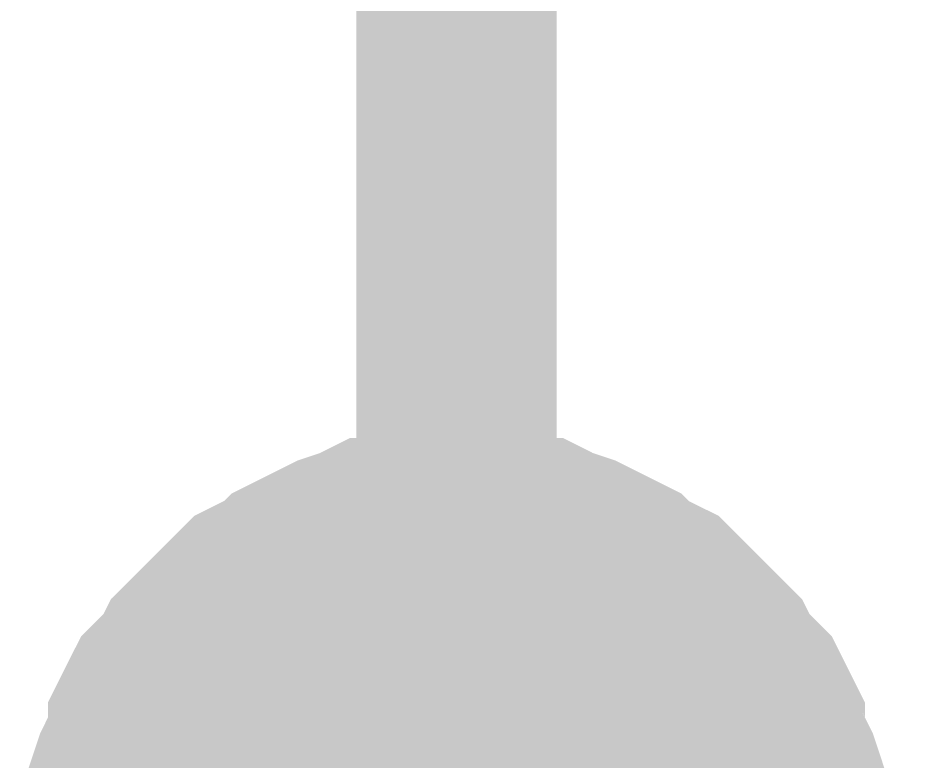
# Model space of a CAD drawing. Header units: inches. Extents: x 0 to 432, y 0 to 280.
# Drawn here: x 98.411 to 99.746, y 137.323 to 138.434 of the extents above; entities that cross this region are included whole.
import ezdxf

# ---------------------------------------------------------------- set-up
doc = ezdxf.new("R2010")
doc.units = ezdxf.units.IN
doc.layers.add('Sheet', color=255, linetype='Continuous')

msp = doc.modelspace()

# ---------------------------------------------------------------- linework, layer by layer
at = {"layer": 'Sheet'}
for points in [[(99.0665, 135.1182, 0.2997, 0.2997, 0), (99.0665, 137.1508, 0.2997, 0.2997, 0), (99.0665, 147.3139, 0.2997, 0.2997, 0), (99.0665, 167.6288, 0.2997, 0.2997, 0), (101.6046, 167.6288, 0.2997, 0.2997, 0)], [(98.5611, 137.1733, 0.2997, 0.2997, 0), (98.5611, 137.207, 0.2997, 0.2997, 0), (98.5723, 137.2294, 0.2997, 0.2997, 0), (98.5723, 137.2519, 0.2997, 0.2997, 0), (98.5723, 137.2743, 0.2997, 0.2997, 0), (98.5836, 137.308, 0.2997, 0.2997, 0), (98.5948, 137.3305, 0.2997, 0.2997, 0), (98.606, 137.353, 0.2997, 0.2997, 0), (98.606, 137.3754, 0.2997, 0.2997, 0), (98.6172, 137.3979, 0.2997, 0.2997, 0), (98.6285, 137.4203, 0.2997, 0.2997, 0), (98.6509, 137.4428, 0.2997, 0.2997, 0), (98.6622, 137.454, 0.2997, 0.2997, 0), (98.6734, 137.4765, 0.2997, 0.2997, 0), (98.6959, 137.4989, 0.2997, 0.2997, 0), (98.7071, 137.5102, 0.2997, 0.2997, 0), (98.7296, 137.5326, 0.2997, 0.2997, 0), (98.7408, 137.5439, 0.2997, 0.2997, 0), (98.7632, 137.5663, 0.2997, 0.2997, 0), (98.7857, 137.5775, 0.2997, 0.2997, 0), (98.8082, 137.5888, 0.2997, 0.2997, 0), (98.8194, 137.6, 0.2997, 0.2997, 0), (98.8419, 137.6112, 0.2997, 0.2997, 0), (98.8643, 137.6225, 0.2997, 0.2997, 0), (98.8868, 137.6337, 0.2997, 0.2997, 0), (98.9205, 137.6449, 0.2997, 0.2997, 0), (98.9429, 137.6562, 0.2997, 0.2997, 0), (98.9654, 137.6562, 0.2997, 0.2997, 0), (98.9879, 137.6562, 0.2997, 0.2997, 0), (99.0103, 137.6674, 0.2997, 0.2997, 0), (99.044, 137.6674, 0.2997, 0.2997, 0), (99.0665, 137.6674, 0.2997, 0.2997, 0)], [(98.5611, 137.1733, 0.2997, 0.2997, 0), (98.5611, 137.207, 0.2997, 0.2997, 0), (98.5723, 137.2294, 0.2997, 0.2997, 0), (98.5723, 137.2519, 0.2997, 0.2997, 0), (98.5723, 137.2743, 0.2997, 0.2997, 0), (98.5836, 137.308, 0.2997, 0.2997, 0), (98.5948, 137.3305, 0.2997, 0.2997, 0), (98.606, 137.353, 0.2997, 0.2997, 0), (98.606, 137.3754, 0.2997, 0.2997, 0), (98.6172, 137.3979, 0.2997, 0.2997, 0), (98.6285, 137.4203, 0.2997, 0.2997, 0), (98.6509, 137.4428, 0.2997, 0.2997, 0), (98.6622, 137.454, 0.2997, 0.2997, 0), (98.6734, 137.4765, 0.2997, 0.2997, 0), (98.6959, 137.4989, 0.2997, 0.2997, 0), (98.7071, 137.5102, 0.2997, 0.2997, 0), (98.7296, 137.5326, 0.2997, 0.2997, 0), (98.7408, 137.5439, 0.2997, 0.2997, 0), (98.7632, 137.5663, 0.2997, 0.2997, 0), (98.7857, 137.5775, 0.2997, 0.2997, 0), (98.8082, 137.5888, 0.2997, 0.2997, 0), (98.8194, 137.6, 0.2997, 0.2997, 0), (98.8419, 137.6112, 0.2997, 0.2997, 0), (98.8643, 137.6225, 0.2997, 0.2997, 0), (98.8868, 137.6337, 0.2997, 0.2997, 0), (98.9205, 137.6449, 0.2997, 0.2997, 0), (98.9429, 137.6562, 0.2997, 0.2997, 0), (98.9654, 137.6562, 0.2997, 0.2997, 0), (98.9879, 137.6562, 0.2997, 0.2997, 0), (99.0103, 137.6674, 0.2997, 0.2997, 0), (99.044, 137.6674, 0.2997, 0.2997, 0), (99.0665, 137.6674, 0.2997, 0.2997, 0)], [(98.5611, 137.1733, 0.2997, 0.2997, 0), (98.5611, 137.207, 0.2997, 0.2997, 0), (98.5723, 137.2294, 0.2997, 0.2997, 0), (98.5723, 137.2519, 0.2997, 0.2997, 0), (98.5723, 137.2743, 0.2997, 0.2997, 0), (98.5836, 137.308, 0.2997, 0.2997, 0), (98.5948, 137.3305, 0.2997, 0.2997, 0), (98.606, 137.353, 0.2997, 0.2997, 0), (98.606, 137.3754, 0.2997, 0.2997, 0), (98.6172, 137.3979, 0.2997, 0.2997, 0), (98.6285, 137.4203, 0.2997, 0.2997, 0), (98.6509, 137.4428, 0.2997, 0.2997, 0), (98.6622, 137.454, 0.2997, 0.2997, 0), (98.6734, 137.4765, 0.2997, 0.2997, 0), (98.6959, 137.4989, 0.2997, 0.2997, 0), (98.7071, 137.5102, 0.2997, 0.2997, 0), (98.7296, 137.5326, 0.2997, 0.2997, 0), (98.7408, 137.5439, 0.2997, 0.2997, 0), (98.7632, 137.5663, 0.2997, 0.2997, 0), (98.7857, 137.5775, 0.2997, 0.2997, 0), (98.8082, 137.5888, 0.2997, 0.2997, 0), (98.8194, 137.6, 0.2997, 0.2997, 0), (98.8419, 137.6112, 0.2997, 0.2997, 0), (98.8643, 137.6225, 0.2997, 0.2997, 0), (98.8868, 137.6337, 0.2997, 0.2997, 0), (98.9205, 137.6449, 0.2997, 0.2997, 0), (98.9429, 137.6562, 0.2997, 0.2997, 0), (98.9654, 137.6562, 0.2997, 0.2997, 0), (98.9879, 137.6562, 0.2997, 0.2997, 0), (99.0103, 137.6674, 0.2997, 0.2997, 0), (99.044, 137.6674, 0.2997, 0.2997, 0), (99.0665, 137.6674, 0.2997, 0.2997, 0)], [(98.5611, 137.1733, 0.2997, 0.2997, 0), (98.5611, 137.207, 0.2997, 0.2997, 0), (98.5723, 137.2294, 0.2997, 0.2997, 0), (98.5723, 137.2519, 0.2997, 0.2997, 0), (98.5723, 137.2743, 0.2997, 0.2997, 0), (98.5836, 137.308, 0.2997, 0.2997, 0), (98.5948, 137.3305, 0.2997, 0.2997, 0), (98.606, 137.353, 0.2997, 0.2997, 0), (98.606, 137.3754, 0.2997, 0.2997, 0), (98.6172, 137.3979, 0.2997, 0.2997, 0), (98.6285, 137.4203, 0.2997, 0.2997, 0), (98.6509, 137.4428, 0.2997, 0.2997, 0), (98.6622, 137.454, 0.2997, 0.2997, 0), (98.6734, 137.4765, 0.2997, 0.2997, 0), (98.6959, 137.4989, 0.2997, 0.2997, 0), (98.7071, 137.5102, 0.2997, 0.2997, 0), (98.7296, 137.5326, 0.2997, 0.2997, 0), (98.7408, 137.5439, 0.2997, 0.2997, 0), (98.7632, 137.5663, 0.2997, 0.2997, 0), (98.7857, 137.5775, 0.2997, 0.2997, 0), (98.8082, 137.5888, 0.2997, 0.2997, 0), (98.8194, 137.6, 0.2997, 0.2997, 0), (98.8419, 137.6112, 0.2997, 0.2997, 0), (98.8643, 137.6225, 0.2997, 0.2997, 0), (98.8868, 137.6337, 0.2997, 0.2997, 0), (98.9205, 137.6449, 0.2997, 0.2997, 0), (98.9429, 137.6562, 0.2997, 0.2997, 0), (98.9654, 137.6562, 0.2997, 0.2997, 0), (98.9879, 137.6562, 0.2997, 0.2997, 0), (99.0103, 137.6674, 0.2997, 0.2997, 0), (99.044, 137.6674, 0.2997, 0.2997, 0), (99.0665, 137.6674, 0.2997, 0.2997, 0)], [(99.0665, 137.6674, 0.2997, 0.2997, 0), (99.0665, 137.6674, 0.2997, 0.2997, 0)], [(99.0665, 137.6674, 0.2997, 0.2997, 0), (99.0889, 137.6674, 0.2997, 0.2997, 0), (99.1226, 137.6674, 0.2997, 0.2997, 0), (99.1451, 137.6562, 0.2997, 0.2997, 0), (99.1676, 137.6562, 0.2997, 0.2997, 0), (99.19, 137.6562, 0.2997, 0.2997, 0), (99.2125, 137.6449, 0.2997, 0.2997, 0), (99.2462, 137.6337, 0.2997, 0.2997, 0), (99.2686, 137.6225, 0.2997, 0.2997, 0), (99.2911, 137.6112, 0.2997, 0.2997, 0), (99.3136, 137.6, 0.2997, 0.2997, 0), (99.3248, 137.5888, 0.2997, 0.2997, 0), (99.3472, 137.5775, 0.2997, 0.2997, 0), (99.3697, 137.5663, 0.2997, 0.2997, 0), (99.3922, 137.5439, 0.2997, 0.2997, 0), (99.4034, 137.5326, 0.2997, 0.2997, 0), (99.4259, 137.5102, 0.2997, 0.2997, 0), (99.4371, 137.4989, 0.2997, 0.2997, 0), (99.4596, 137.4765, 0.2997, 0.2997, 0), (99.4708, 137.454, 0.2997, 0.2997, 0), (99.482, 137.4428, 0.2997, 0.2997, 0), (99.5045, 137.4203, 0.2997, 0.2997, 0), (99.5157, 137.3979, 0.2997, 0.2997, 0), (99.5269, 137.3754, 0.2997, 0.2997, 0), (99.5269, 137.353, 0.2997, 0.2997, 0), (99.5382, 137.3305, 0.2997, 0.2997, 0), (99.5494, 137.308, 0.2997, 0.2997, 0), (99.5606, 137.2743, 0.2997, 0.2997, 0), (99.5606, 137.2519, 0.2997, 0.2997, 0), (99.5606, 137.2294, 0.2997, 0.2997, 0), (99.5719, 137.207, 0.2997, 0.2997, 0), (99.5719, 137.1733, 0.2997, 0.2997, 0)], [(99.0665, 137.6674, 0.2997, 0.2997, 0), (99.0665, 137.6674, 0.2997, 0.2997, 0)], [(99.0665, 137.6674, 0.2997, 0.2997, 0), (99.0889, 137.6674, 0.2997, 0.2997, 0), (99.1226, 137.6674, 0.2997, 0.2997, 0), (99.1451, 137.6562, 0.2997, 0.2997, 0), (99.1676, 137.6562, 0.2997, 0.2997, 0), (99.19, 137.6562, 0.2997, 0.2997, 0), (99.2125, 137.6449, 0.2997, 0.2997, 0), (99.2462, 137.6337, 0.2997, 0.2997, 0), (99.2686, 137.6225, 0.2997, 0.2997, 0), (99.2911, 137.6112, 0.2997, 0.2997, 0), (99.3136, 137.6, 0.2997, 0.2997, 0), (99.3248, 137.5888, 0.2997, 0.2997, 0), (99.3472, 137.5775, 0.2997, 0.2997, 0), (99.3697, 137.5663, 0.2997, 0.2997, 0), (99.3922, 137.5439, 0.2997, 0.2997, 0), (99.4034, 137.5326, 0.2997, 0.2997, 0), (99.4259, 137.5102, 0.2997, 0.2997, 0), (99.4371, 137.4989, 0.2997, 0.2997, 0), (99.4596, 137.4765, 0.2997, 0.2997, 0), (99.4708, 137.454, 0.2997, 0.2997, 0), (99.482, 137.4428, 0.2997, 0.2997, 0), (99.5045, 137.4203, 0.2997, 0.2997, 0), (99.5157, 137.3979, 0.2997, 0.2997, 0), (99.5269, 137.3754, 0.2997, 0.2997, 0), (99.5269, 137.353, 0.2997, 0.2997, 0), (99.5382, 137.3305, 0.2997, 0.2997, 0), (99.5494, 137.308, 0.2997, 0.2997, 0), (99.5606, 137.2743, 0.2997, 0.2997, 0), (99.5606, 137.2519, 0.2997, 0.2997, 0), (99.5606, 137.2294, 0.2997, 0.2997, 0), (99.5719, 137.207, 0.2997, 0.2997, 0), (99.5719, 137.1733, 0.2997, 0.2997, 0)], [(99.0665, 137.6674, 0.2997, 0.2997, 0), (99.0665, 137.6674, 0.2997, 0.2997, 0)], [(99.0665, 137.6674, 0.2997, 0.2997, 0), (99.0889, 137.6674, 0.2997, 0.2997, 0), (99.1226, 137.6674, 0.2997, 0.2997, 0), (99.1451, 137.6562, 0.2997, 0.2997, 0), (99.1676, 137.6562, 0.2997, 0.2997, 0), (99.19, 137.6562, 0.2997, 0.2997, 0), (99.2125, 137.6449, 0.2997, 0.2997, 0), (99.2462, 137.6337, 0.2997, 0.2997, 0), (99.2686, 137.6225, 0.2997, 0.2997, 0), (99.2911, 137.6112, 0.2997, 0.2997, 0), (99.3136, 137.6, 0.2997, 0.2997, 0), (99.3248, 137.5888, 0.2997, 0.2997, 0), (99.3472, 137.5775, 0.2997, 0.2997, 0), (99.3697, 137.5663, 0.2997, 0.2997, 0), (99.3922, 137.5439, 0.2997, 0.2997, 0), (99.4034, 137.5326, 0.2997, 0.2997, 0), (99.4259, 137.5102, 0.2997, 0.2997, 0), (99.4371, 137.4989, 0.2997, 0.2997, 0), (99.4596, 137.4765, 0.2997, 0.2997, 0), (99.4708, 137.454, 0.2997, 0.2997, 0), (99.482, 137.4428, 0.2997, 0.2997, 0), (99.5045, 137.4203, 0.2997, 0.2997, 0), (99.5157, 137.3979, 0.2997, 0.2997, 0), (99.5269, 137.3754, 0.2997, 0.2997, 0), (99.5269, 137.353, 0.2997, 0.2997, 0), (99.5382, 137.3305, 0.2997, 0.2997, 0), (99.5494, 137.308, 0.2997, 0.2997, 0), (99.5606, 137.2743, 0.2997, 0.2997, 0), (99.5606, 137.2519, 0.2997, 0.2997, 0), (99.5606, 137.2294, 0.2997, 0.2997, 0), (99.5719, 137.207, 0.2997, 0.2997, 0), (99.5719, 137.1733, 0.2997, 0.2997, 0)], [(99.0665, 137.6674, 0.2997, 0.2997, 0), (99.0665, 137.6674, 0.2997, 0.2997, 0)], [(99.0665, 137.6674, 0.2997, 0.2997, 0), (99.0889, 137.6674, 0.2997, 0.2997, 0), (99.1226, 137.6674, 0.2997, 0.2997, 0), (99.1451, 137.6562, 0.2997, 0.2997, 0), (99.1676, 137.6562, 0.2997, 0.2997, 0), (99.19, 137.6562, 0.2997, 0.2997, 0), (99.2125, 137.6449, 0.2997, 0.2997, 0), (99.2462, 137.6337, 0.2997, 0.2997, 0), (99.2686, 137.6225, 0.2997, 0.2997, 0), (99.2911, 137.6112, 0.2997, 0.2997, 0), (99.3136, 137.6, 0.2997, 0.2997, 0), (99.3248, 137.5888, 0.2997, 0.2997, 0), (99.3472, 137.5775, 0.2997, 0.2997, 0), (99.3697, 137.5663, 0.2997, 0.2997, 0), (99.3922, 137.5439, 0.2997, 0.2997, 0), (99.4034, 137.5326, 0.2997, 0.2997, 0), (99.4259, 137.5102, 0.2997, 0.2997, 0), (99.4371, 137.4989, 0.2997, 0.2997, 0), (99.4596, 137.4765, 0.2997, 0.2997, 0), (99.4708, 137.454, 0.2997, 0.2997, 0), (99.482, 137.4428, 0.2997, 0.2997, 0), (99.5045, 137.4203, 0.2997, 0.2997, 0), (99.5157, 137.3979, 0.2997, 0.2997, 0), (99.5269, 137.3754, 0.2997, 0.2997, 0), (99.5269, 137.353, 0.2997, 0.2997, 0), (99.5382, 137.3305, 0.2997, 0.2997, 0), (99.5494, 137.308, 0.2997, 0.2997, 0), (99.5606, 137.2743, 0.2997, 0.2997, 0), (99.5606, 137.2519, 0.2997, 0.2997, 0), (99.5606, 137.2294, 0.2997, 0.2997, 0), (99.5719, 137.207, 0.2997, 0.2997, 0), (99.5719, 137.1733, 0.2997, 0.2997, 0)], [(98.5723, 137.2519, 0.0991, 0.0991, 0), (98.5723, 137.2743, 0.0991, 0.0991, 0), (98.5836, 137.308, 0.0991, 0.0991, 0), (98.5948, 137.3305, 0.0991, 0.0991, 0), (98.606, 137.353, 0.0991, 0.0991, 0), (98.606, 137.3754, 0.0991, 0.0991, 0), (98.6172, 137.3979, 0.0991, 0.0991, 0), (98.6285, 137.4203, 0.0991, 0.0991, 0), (98.6509, 137.4428, 0.0991, 0.0991, 0), (98.6622, 137.454, 0.0991, 0.0991, 0), (98.6734, 137.4765, 0.0991, 0.0991, 0), (98.6959, 137.4989, 0.0991, 0.0991, 0), (98.7071, 137.5102, 0.0991, 0.0991, 0), (98.7296, 137.5326, 0.0991, 0.0991, 0), (98.7408, 137.5439, 0.0991, 0.0991, 0), (98.7632, 137.5663, 0.0991, 0.0991, 0), (98.7857, 137.5775, 0.0991, 0.0991, 0), (98.8082, 137.5888, 0.0991, 0.0991, 0), (98.8194, 137.6, 0.0991, 0.0991, 0), (98.8419, 137.6112, 0.0991, 0.0991, 0), (98.8643, 137.6225, 0.0991, 0.0991, 0), (98.8868, 137.6337, 0.0991, 0.0991, 0), (98.9205, 137.6449, 0.0991, 0.0991, 0), (98.9429, 137.6562, 0.0991, 0.0991, 0), (98.9654, 137.6562, 0.0991, 0.0991, 0), (98.9879, 137.6562, 0.0991, 0.0991, 0), (99.0103, 137.6674, 0.0991, 0.0991, 0), (99.044, 137.6674, 0.0991, 0.0991, 0), (99.0665, 137.6674, 0.0991, 0.0991, 0)], [(98.5723, 137.2519, 0.0991, 0.0991, 0), (98.5723, 137.2743, 0.0991, 0.0991, 0), (98.5836, 137.308, 0.0991, 0.0991, 0), (98.5948, 137.3305, 0.0991, 0.0991, 0), (98.606, 137.353, 0.0991, 0.0991, 0), (98.606, 137.3754, 0.0991, 0.0991, 0), (98.6172, 137.3979, 0.0991, 0.0991, 0), (98.6285, 137.4203, 0.0991, 0.0991, 0), (98.6509, 137.4428, 0.0991, 0.0991, 0), (98.6622, 137.454, 0.0991, 0.0991, 0), (98.6734, 137.4765, 0.0991, 0.0991, 0), (98.6959, 137.4989, 0.0991, 0.0991, 0), (98.7071, 137.5102, 0.0991, 0.0991, 0), (98.7296, 137.5326, 0.0991, 0.0991, 0), (98.7408, 137.5439, 0.0991, 0.0991, 0), (98.7632, 137.5663, 0.0991, 0.0991, 0), (98.7857, 137.5775, 0.0991, 0.0991, 0), (98.8082, 137.5888, 0.0991, 0.0991, 0), (98.8194, 137.6, 0.0991, 0.0991, 0), (98.8419, 137.6112, 0.0991, 0.0991, 0), (98.8643, 137.6225, 0.0991, 0.0991, 0), (98.8868, 137.6337, 0.0991, 0.0991, 0), (98.9205, 137.6449, 0.0991, 0.0991, 0), (98.9429, 137.6562, 0.0991, 0.0991, 0), (98.9654, 137.6562, 0.0991, 0.0991, 0), (98.9879, 137.6562, 0.0991, 0.0991, 0), (99.0103, 137.6674, 0.0991, 0.0991, 0), (99.044, 137.6674, 0.0991, 0.0991, 0), (99.0665, 137.6674, 0.0991, 0.0991, 0)], [(98.5723, 137.2519, 0.0991, 0.0991, 0), (98.5723, 137.2743, 0.0991, 0.0991, 0), (98.5836, 137.308, 0.0991, 0.0991, 0), (98.5948, 137.3305, 0.0991, 0.0991, 0), (98.606, 137.353, 0.0991, 0.0991, 0), (98.606, 137.3754, 0.0991, 0.0991, 0), (98.6172, 137.3979, 0.0991, 0.0991, 0), (98.6285, 137.4203, 0.0991, 0.0991, 0), (98.6509, 137.4428, 0.0991, 0.0991, 0), (98.6622, 137.454, 0.0991, 0.0991, 0), (98.6734, 137.4765, 0.0991, 0.0991, 0), (98.6959, 137.4989, 0.0991, 0.0991, 0), (98.7071, 137.5102, 0.0991, 0.0991, 0), (98.7296, 137.5326, 0.0991, 0.0991, 0), (98.7408, 137.5439, 0.0991, 0.0991, 0), (98.7632, 137.5663, 0.0991, 0.0991, 0), (98.7857, 137.5775, 0.0991, 0.0991, 0), (98.8082, 137.5888, 0.0991, 0.0991, 0), (98.8194, 137.6, 0.0991, 0.0991, 0), (98.8419, 137.6112, 0.0991, 0.0991, 0), (98.8643, 137.6225, 0.0991, 0.0991, 0), (98.8868, 137.6337, 0.0991, 0.0991, 0), (98.9205, 137.6449, 0.0991, 0.0991, 0), (98.9429, 137.6562, 0.0991, 0.0991, 0), (98.9654, 137.6562, 0.0991, 0.0991, 0), (98.9879, 137.6562, 0.0991, 0.0991, 0), (99.0103, 137.6674, 0.0991, 0.0991, 0), (99.044, 137.6674, 0.0991, 0.0991, 0), (99.0665, 137.6674, 0.0991, 0.0991, 0)], [(98.5723, 137.2519, 0.0991, 0.0991, 0), (98.5723, 137.2743, 0.0991, 0.0991, 0), (98.5836, 137.308, 0.0991, 0.0991, 0), (98.5948, 137.3305, 0.0991, 0.0991, 0), (98.606, 137.353, 0.0991, 0.0991, 0), (98.606, 137.3754, 0.0991, 0.0991, 0), (98.6172, 137.3979, 0.0991, 0.0991, 0), (98.6285, 137.4203, 0.0991, 0.0991, 0), (98.6509, 137.4428, 0.0991, 0.0991, 0), (98.6622, 137.454, 0.0991, 0.0991, 0), (98.6734, 137.4765, 0.0991, 0.0991, 0), (98.6959, 137.4989, 0.0991, 0.0991, 0), (98.7071, 137.5102, 0.0991, 0.0991, 0), (98.7296, 137.5326, 0.0991, 0.0991, 0), (98.7408, 137.5439, 0.0991, 0.0991, 0), (98.7632, 137.5663, 0.0991, 0.0991, 0), (98.7857, 137.5775, 0.0991, 0.0991, 0), (98.8082, 137.5888, 0.0991, 0.0991, 0), (98.8194, 137.6, 0.0991, 0.0991, 0), (98.8419, 137.6112, 0.0991, 0.0991, 0), (98.8643, 137.6225, 0.0991, 0.0991, 0), (98.8868, 137.6337, 0.0991, 0.0991, 0), (98.9205, 137.6449, 0.0991, 0.0991, 0), (98.9429, 137.6562, 0.0991, 0.0991, 0), (98.9654, 137.6562, 0.0991, 0.0991, 0), (98.9879, 137.6562, 0.0991, 0.0991, 0), (99.0103, 137.6674, 0.0991, 0.0991, 0), (99.044, 137.6674, 0.0991, 0.0991, 0), (99.0665, 137.6674, 0.0991, 0.0991, 0)], [(99.0665, 137.6674, 0.0991, 0.0991, 0), (99.0665, 137.6674, 0.0991, 0.0991, 0)], [(99.0665, 137.6674, 0.0991, 0.0991, 0), (99.0889, 137.6674, 0.0991, 0.0991, 0), (99.1226, 137.6674, 0.0991, 0.0991, 0), (99.1451, 137.6562, 0.0991, 0.0991, 0), (99.1676, 137.6562, 0.0991, 0.0991, 0), (99.19, 137.6562, 0.0991, 0.0991, 0), (99.2125, 137.6449, 0.0991, 0.0991, 0), (99.2462, 137.6337, 0.0991, 0.0991, 0), (99.2686, 137.6225, 0.0991, 0.0991, 0), (99.2911, 137.6112, 0.0991, 0.0991, 0), (99.3136, 137.6, 0.0991, 0.0991, 0), (99.3248, 137.5888, 0.0991, 0.0991, 0), (99.3472, 137.5775, 0.0991, 0.0991, 0), (99.3697, 137.5663, 0.0991, 0.0991, 0), (99.3922, 137.5439, 0.0991, 0.0991, 0), (99.4034, 137.5326, 0.0991, 0.0991, 0), (99.4259, 137.5102, 0.0991, 0.0991, 0), (99.4371, 137.4989, 0.0991, 0.0991, 0), (99.4596, 137.4765, 0.0991, 0.0991, 0), (99.4708, 137.454, 0.0991, 0.0991, 0), (99.482, 137.4428, 0.0991, 0.0991, 0), (99.5045, 137.4203, 0.0991, 0.0991, 0), (99.5157, 137.3979, 0.0991, 0.0991, 0), (99.5269, 137.3754, 0.0991, 0.0991, 0), (99.5269, 137.353, 0.0991, 0.0991, 0), (99.5382, 137.3305, 0.0991, 0.0991, 0), (99.5494, 137.308, 0.0991, 0.0991, 0), (99.5606, 137.2743, 0.0991, 0.0991, 0), (99.5606, 137.2519, 0.0991, 0.0991, 0)], [(99.0665, 137.6674, 0.0991, 0.0991, 0), (99.0665, 137.6674, 0.0991, 0.0991, 0)], [(99.0665, 137.6674, 0.0991, 0.0991, 0), (99.0889, 137.6674, 0.0991, 0.0991, 0), (99.1226, 137.6674, 0.0991, 0.0991, 0), (99.1451, 137.6562, 0.0991, 0.0991, 0), (99.1676, 137.6562, 0.0991, 0.0991, 0), (99.19, 137.6562, 0.0991, 0.0991, 0), (99.2125, 137.6449, 0.0991, 0.0991, 0), (99.2462, 137.6337, 0.0991, 0.0991, 0), (99.2686, 137.6225, 0.0991, 0.0991, 0), (99.2911, 137.6112, 0.0991, 0.0991, 0), (99.3136, 137.6, 0.0991, 0.0991, 0), (99.3248, 137.5888, 0.0991, 0.0991, 0), (99.3472, 137.5775, 0.0991, 0.0991, 0), (99.3697, 137.5663, 0.0991, 0.0991, 0), (99.3922, 137.5439, 0.0991, 0.0991, 0), (99.4034, 137.5326, 0.0991, 0.0991, 0), (99.4259, 137.5102, 0.0991, 0.0991, 0), (99.4371, 137.4989, 0.0991, 0.0991, 0), (99.4596, 137.4765, 0.0991, 0.0991, 0), (99.4708, 137.454, 0.0991, 0.0991, 0), (99.482, 137.4428, 0.0991, 0.0991, 0), (99.5045, 137.4203, 0.0991, 0.0991, 0), (99.5157, 137.3979, 0.0991, 0.0991, 0), (99.5269, 137.3754, 0.0991, 0.0991, 0), (99.5269, 137.353, 0.0991, 0.0991, 0), (99.5382, 137.3305, 0.0991, 0.0991, 0), (99.5494, 137.308, 0.0991, 0.0991, 0), (99.5606, 137.2743, 0.0991, 0.0991, 0), (99.5606, 137.2519, 0.0991, 0.0991, 0)], [(99.0665, 137.6674, 0.0991, 0.0991, 0), (99.0665, 137.6674, 0.0991, 0.0991, 0)], [(99.0665, 137.6674, 0.0991, 0.0991, 0), (99.0889, 137.6674, 0.0991, 0.0991, 0), (99.1226, 137.6674, 0.0991, 0.0991, 0), (99.1451, 137.6562, 0.0991, 0.0991, 0), (99.1676, 137.6562, 0.0991, 0.0991, 0), (99.19, 137.6562, 0.0991, 0.0991, 0), (99.2125, 137.6449, 0.0991, 0.0991, 0), (99.2462, 137.6337, 0.0991, 0.0991, 0), (99.2686, 137.6225, 0.0991, 0.0991, 0), (99.2911, 137.6112, 0.0991, 0.0991, 0), (99.3136, 137.6, 0.0991, 0.0991, 0), (99.3248, 137.5888, 0.0991, 0.0991, 0), (99.3472, 137.5775, 0.0991, 0.0991, 0), (99.3697, 137.5663, 0.0991, 0.0991, 0), (99.3922, 137.5439, 0.0991, 0.0991, 0), (99.4034, 137.5326, 0.0991, 0.0991, 0), (99.4259, 137.5102, 0.0991, 0.0991, 0), (99.4371, 137.4989, 0.0991, 0.0991, 0), (99.4596, 137.4765, 0.0991, 0.0991, 0), (99.4708, 137.454, 0.0991, 0.0991, 0), (99.482, 137.4428, 0.0991, 0.0991, 0), (99.5045, 137.4203, 0.0991, 0.0991, 0), (99.5157, 137.3979, 0.0991, 0.0991, 0), (99.5269, 137.3754, 0.0991, 0.0991, 0), (99.5269, 137.353, 0.0991, 0.0991, 0), (99.5382, 137.3305, 0.0991, 0.0991, 0), (99.5494, 137.308, 0.0991, 0.0991, 0), (99.5606, 137.2743, 0.0991, 0.0991, 0), (99.5606, 137.2519, 0.0991, 0.0991, 0)], [(99.0665, 137.6674, 0.0991, 0.0991, 0), (99.0665, 137.6674, 0.0991, 0.0991, 0)], [(99.0665, 137.6674, 0.0991, 0.0991, 0), (99.0889, 137.6674, 0.0991, 0.0991, 0), (99.1226, 137.6674, 0.0991, 0.0991, 0), (99.1451, 137.6562, 0.0991, 0.0991, 0), (99.1676, 137.6562, 0.0991, 0.0991, 0), (99.19, 137.6562, 0.0991, 0.0991, 0), (99.2125, 137.6449, 0.0991, 0.0991, 0), (99.2462, 137.6337, 0.0991, 0.0991, 0), (99.2686, 137.6225, 0.0991, 0.0991, 0), (99.2911, 137.6112, 0.0991, 0.0991, 0), (99.3136, 137.6, 0.0991, 0.0991, 0), (99.3248, 137.5888, 0.0991, 0.0991, 0), (99.3472, 137.5775, 0.0991, 0.0991, 0), (99.3697, 137.5663, 0.0991, 0.0991, 0), (99.3922, 137.5439, 0.0991, 0.0991, 0), (99.4034, 137.5326, 0.0991, 0.0991, 0), (99.4259, 137.5102, 0.0991, 0.0991, 0), (99.4371, 137.4989, 0.0991, 0.0991, 0), (99.4596, 137.4765, 0.0991, 0.0991, 0), (99.4708, 137.454, 0.0991, 0.0991, 0), (99.482, 137.4428, 0.0991, 0.0991, 0), (99.5045, 137.4203, 0.0991, 0.0991, 0), (99.5157, 137.3979, 0.0991, 0.0991, 0), (99.5269, 137.3754, 0.0991, 0.0991, 0), (99.5269, 137.353, 0.0991, 0.0991, 0), (99.5382, 137.3305, 0.0991, 0.0991, 0), (99.5494, 137.308, 0.0991, 0.0991, 0), (99.5606, 137.2743, 0.0991, 0.0991, 0), (99.5606, 137.2519, 0.0991, 0.0991, 0)]]:
    msp.add_lwpolyline(points, format="xyseb", dxfattribs=at)
msp.add_lwpolyline([(98.806, 137.16, 0.508, 0.508, 1), (99.314, 137.16, 0.508, 0.508, 1)], format="xyseb", close=True, dxfattribs=at)

doc.saveas('drawing.dxf')
